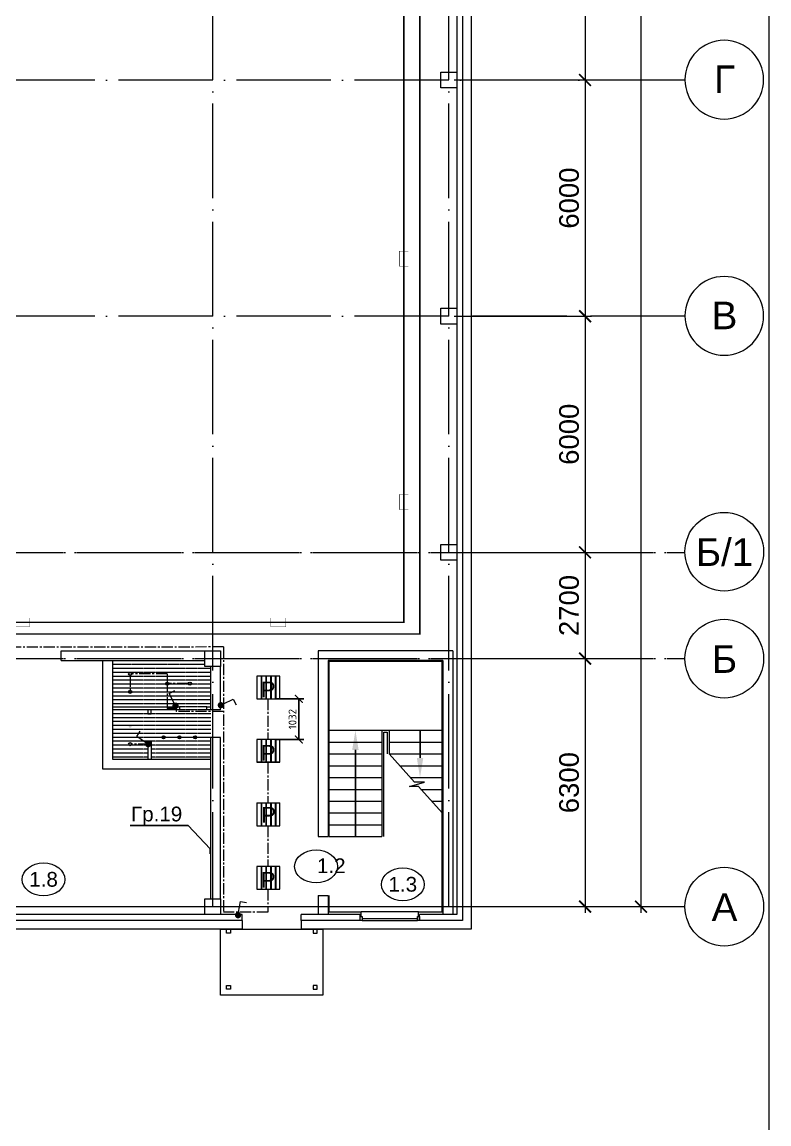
# Model space of a CAD drawing. Header units: millimetres. Extents: x -7047 to 653546, y -441812 to -147059.
# Drawn here: x 262537 to 281523, y -295247 to -267254 of the extents above; entities that cross this region are included whole.
import ezdxf
from ezdxf import colors
from ezdxf.entities.mleader import LeaderData, LeaderLine
from ezdxf.enums import TextEntityAlignment as Align
from ezdxf.math import Vec2, Vec3

# ---------------------------------------------------------------- set-up
doc = ezdxf.new("R2010")
doc.units = ezdxf.units.MM
doc.header["$PDMODE"] = 3
for name, pattern in [('ACAD_ISO04W100', [30, 24, -3, 0, -3]), ('CENTERX2', [4, 2.5, -0.5, 0.5, -0.5]), ('PHANTOM2', [31.75, 15.875, -3.175, 3.175, -3.175, 3.175, -3.175]), ('осевая2', [28.575, 19.05, -3.175, 3.175, -3.175])]:
    doc.linetypes.add(name, pattern=pattern)
for name, color, linetype, lineweight in [('$Osveshenie', 240, 'Continuous', 15), ('$Оbорудование', 173, 'Continuous', 20), ('1-Колонна', 244, 'Continuous', 60), ('1-Лестница', 236, 'Continuous', 15), ('1-Лестница детали', 247, 'Continuous', 5), ('1-Металл тонк', 107, 'Continuous', 15), ('1-Номр помещения', 173, 'Continuous', 20), ('1-Окна', 133, 'Continuous', 9), ('1-Размеры', 251, 'Continuous', 15), ('1-Стена Газоbетонная', 194, 'Continuous', 60), ('1-Стена Кирпич', 32, 'Continuous', 60), ('1-Стена сэндвич-панель', 157, 'Continuous', 60), ('1-Стена тонкая', 149, 'Continuous', 13), ('1-Цоколь', 249, 'Continuous', 15), ('Выключатель одноклавишный защищенный открытый', 5, 'Continuous', 15), ('Ось', 251, 'ACAD_ISO04W100', 9), ('Ось кр', 160, 'Continuous', 9)]:
    doc.layers.add(name, color=color, linetype=linetype, lineweight=lineweight)
doc.layers.add('$TEXT', color=250, linetype='Continuous')
doc.styles.add('Arial-0', font='arial.ttf')
doc.styles.add('Анно2.0', font='arial.ttf', dxfattribs={"height": 2})
doc.styles.add('Аннот2.5', font='arial.ttf', dxfattribs={"height": 2.5})
doc.styles.add('ГОСТ', font='isocpeur.ttf')
doc.dimstyles.new('100', dxfattribs={"dimscale": 100, "dimtxt": 2, "dimasz": 2, "dimexe": 1.25, "dimexo": 2, "dimtad": 1, "dimdec": 0, "dimtxsty": 'ГОСТ', "dimblk": 'ARCHTICK', "dimcen": 2.5, "dimadec": 0, "dimazin": 0, "dimtfac": 1, "dimtdec": 0, "dimtmove": 1, "dimatfit": 3, "dimfxl": 1, "dimtvp": 1, "dimtolj": 1, "dimtzin": 0, "dimarcsym": 0})
doc.dimstyles.new('АР-200', dxfattribs={"dimscale": 100, "dimtxt": 5, "dimasz": 3, "dimexe": 1.6, "dimexo": 1, "dimgap": 1.5, "dimtad": 1, "dimdec": 0, "dimdsep": 46, "dimtxsty": 'Arial-0', "dimblk": 'ARCHTICK', "dimcen": -4, "dimdle": 1.6, "dimclrd": 256, "dimclre": 256, "dimclrt": 256, "dimadec": 1, "dimazin": 0, "dimtfac": 1, "dimtdec": 0, "dimtmove": 1, "dimatfit": 3, "dimldrblk": 'ARCHTICK', "dimfxl": 1, "dimlwd": -1, "dimlwe": -1, "dimarcsym": 0})
pattern_1 = [(0, (143495.607, 83234.469), (0, 6.985), [5.08, -1.905]), (90, (143495.607, 83234.469), (-6.985, 4e-16), [5.08, -1.905])]

# ---------------------------------------------------------------- blocks, each defined once
blk = doc.blocks.new('оси круж')
blk.add_circle((0, 0), 1000)
at = {"style": 'Arial-0'}
blk.add_attdef('00', text='', height=700, dxfattribs=at).set_placement((-6, -339), align=Align.CENTER)
blk = doc.blocks.new('_ArchTick')
at = {"color": 0, "linetype": 'ByBlock', "const_width": 0.15}
blk.add_lwpolyline([(-0.5, -0.5), (0.5, 0.5)], dxfattribs=at)
blk = doc.blocks.new('*D35')
at = {"layer": '1-Размеры', "transparency": 16777216}
for p, q in [((278268, -220566), (278268, -289886)), ((273486, -220726), (278428, -220726)), ((273486, -289726), (278428, -289726))]:
    blk.add_line(p, q, dxfattribs=at)
at = {"layer": 'Defpoints', "color": 0, "transparency": 16777216}
for p in [(273386, -220726), (273386, -289726), (278268, -289726)]:
    blk.add_point(p, dxfattribs=at)
at = {"layer": '1-Размеры', "transparency": 16777216, "xscale": 300, "yscale": 300, "zscale": 300}
for p, rotation in [((278268, -220726), 90), ((278268, -289726), 270)]:
    blk.add_blockref('_ArchTick', p, dxfattribs=dict(at, rotation=rotation))
at = {"layer": '1-Размеры', "lineweight": 0, "transparency": 16777216, "insert": (277862, -255226), "char_height": 500, "attachment_point": 5, "rotation": 90, "style": 'Arial-0'}
blk.add_mtext('69000', dxfattribs=at)
blk = doc.blocks.new('*D47')
at = {"layer": '1-Размеры', "transparency": 16777216}
for p, q in [((276848, -262566), (276848, -268886)), ((273522, -262726), (277008, -262726)), ((273522, -268726), (277008, -268726))]:
    blk.add_line(p, q, dxfattribs=at)
at = {"layer": 'Defpoints', "color": 0, "transparency": 16777216}
for p in [(273422, -262726), (273422, -268726), (276848, -268726)]:
    blk.add_point(p, dxfattribs=at)
at = {"layer": '1-Размеры', "transparency": 16777216, "xscale": 300, "yscale": 300, "zscale": 300}
for p, rotation in [((276848, -262726), 90), ((276848, -268726), 270)]:
    blk.add_blockref('_ArchTick', p, dxfattribs=dict(at, rotation=rotation))
at = {"layer": '1-Размеры', "lineweight": 0, "transparency": 16777216, "insert": (276443, -265726), "char_height": 500, "attachment_point": 5, "rotation": 90, "style": 'Arial-0'}
blk.add_mtext('6000', dxfattribs=at)
blk = doc.blocks.new('*D48')
at = {"layer": '1-Размеры', "transparency": 16777216}
for p, q in [((273522, -268726), (277008, -268726)), ((276848, -268566), (276848, -274886)), ((273522, -274726), (277008, -274726))]:
    blk.add_line(p, q, dxfattribs=at)
at = {"layer": 'Defpoints', "color": 0, "transparency": 16777216}
for p in [(273422, -268726), (273422, -274726), (276848, -274726)]:
    blk.add_point(p, dxfattribs=at)
at = {"layer": '1-Размеры', "transparency": 16777216, "xscale": 300, "yscale": 300, "zscale": 300}
for p, rotation in [((276848, -268726), 90), ((276848, -274726), 270)]:
    blk.add_blockref('_ArchTick', p, dxfattribs=dict(at, rotation=rotation))
at = {"layer": '1-Размеры', "lineweight": 0, "transparency": 16777216, "insert": (276443, -271726), "char_height": 500, "attachment_point": 5, "rotation": 90, "style": 'Arial-0'}
blk.add_mtext('6000', dxfattribs=at)
blk = doc.blocks.new('*D49')
at = {"layer": '1-Размеры', "transparency": 16777216}
for p, q in [((276848, -274566), (276848, -280886)), ((273522, -274726), (277008, -274726)), ((274056, -280726), (277008, -280726))]:
    blk.add_line(p, q, dxfattribs=at)
at = {"layer": 'Defpoints', "color": 0, "transparency": 16777216}
for p in [(273422, -274726), (273956, -280726), (276848, -280726)]:
    blk.add_point(p, dxfattribs=at)
at = {"layer": '1-Размеры', "transparency": 16777216, "xscale": 300, "yscale": 300, "zscale": 300}
for p, rotation in [((276848, -274726), 90), ((276848, -280726), 270)]:
    blk.add_blockref('_ArchTick', p, dxfattribs=dict(at, rotation=rotation))
at = {"layer": '1-Размеры', "lineweight": 0, "transparency": 16777216, "insert": (276443, -277726), "char_height": 500, "attachment_point": 5, "rotation": 90, "style": 'Arial-0'}
blk.add_mtext('6000', dxfattribs=at)
blk = doc.blocks.new('*D50')
at = {"layer": '1-Размеры', "transparency": 16777216}
for p, q in [((276848, -283266), (276848, -289886)), ((273522, -283426), (277008, -283426)), ((273522, -289726), (277008, -289726))]:
    blk.add_line(p, q, dxfattribs=at)
at = {"layer": 'Defpoints', "color": 0, "transparency": 16777216}
for p in [(273422, -283426), (273422, -289726), (276848, -289726)]:
    blk.add_point(p, dxfattribs=at)
at = {"layer": '1-Размеры', "transparency": 16777216, "xscale": 300, "yscale": 300, "zscale": 300}
for p, rotation in [((276848, -283426), 90), ((276848, -289726), 270)]:
    blk.add_blockref('_ArchTick', p, dxfattribs=dict(at, rotation=rotation))
at = {"layer": '1-Размеры', "lineweight": 0, "transparency": 16777216, "insert": (276443, -286576), "char_height": 500, "attachment_point": 5, "rotation": 90, "style": 'Arial-0'}
blk.add_mtext('6300', dxfattribs=at)
blk = doc.blocks.new('*D51')
at = {"layer": '1-Размеры', "transparency": 16777216}
for p, q in [((274056, -280726), (277008, -280726)), ((276848, -280566), (276848, -283586)), ((274056, -283426), (277008, -283426))]:
    blk.add_line(p, q, dxfattribs=at)
at = {"layer": 'Defpoints', "color": 0, "transparency": 16777216}
for p in [(273956, -280726), (273956, -283426), (276848, -283426)]:
    blk.add_point(p, dxfattribs=at)
at = {"layer": '1-Размеры', "transparency": 16777216, "xscale": 300, "yscale": 300, "zscale": 300}
for p, rotation in [((276848, -280726), 90), ((276848, -283426), 270)]:
    blk.add_blockref('_ArchTick', p, dxfattribs=dict(at, rotation=rotation))
at = {"layer": '1-Размеры', "lineweight": 0, "transparency": 16777216, "insert": (276443, -282076), "char_height": 500, "attachment_point": 5, "rotation": 90, "style": 'Arial-0'}
blk.add_mtext('2700', dxfattribs=at)
blk = doc.blocks.new('_None')
blk = doc.blocks.new('*D172')
at = {"layer": '$Оbорудование', "color": 0, "lineweight": -2, "transparency": 16777216}
for p, q in [((268989, -284447), (269699, -284447)), ((269574, -284447), (269574, -285479)), ((268999, -285479), (269699, -285479))]:
    blk.add_line(p, q, dxfattribs=at)
at = {"layer": 'Defpoints', "color": 0, "linetype": 'ByBlock', "transparency": 16777216}
for p in [(268789, -284447), (268799, -285479), (269574, -285479)]:
    blk.add_point(p, dxfattribs=at)
at = {"layer": '$Оbорудование', "color": 0, "linetype": 'ByBlock', "lineweight": -2, "transparency": 16777216, "xscale": 200, "yscale": 200, "zscale": 200}
for p, rotation in [((269574, -284447), 90), ((269574, -285479), 270)]:
    blk.add_blockref('_ArchTick', p, dxfattribs=dict(at, rotation=rotation))
at = {"layer": '$Оbорудование', "color": 0, "linetype": 'ByBlock', "transparency": 16777216, "insert": (269412, -284963), "char_height": 200, "attachment_point": 5, "rotation": 90, "style": 'ГОСТ'}
blk.add_mtext('\\A1;1032', dxfattribs=at)

msp = doc.modelspace()

# ---------------------------------------------------------------- hatches: boundary and pattern name
at = {"layer": '$Оbорудование', "linetype": 'ByBlock', "true_color": 0x939598}
h = msp.add_hatch(dxfattribs=at)
h.set_pattern_fill('ANGLE', color=252)
h.set_pattern_definition(pattern_1)
h.paths.add_polyline_path([(265246.1, -284268.5, 0.050382), (265246.9, -284276.5), (265325.3, -284276.5, 0.050382), (265326.1, -284268.5, 1)])
h.paths.add_polyline_path([(265325.3, -284276.5), (265246.9, -284276.5, 0.8164966)])
h.paths.add_polyline_path([(265326.1, -283812.5, 0.2874919), (265303.5, -283776.5), (265268.7, -283776.5, 0.2874919), (265246.1, -283812.5, 1)])
h.paths.add_polyline_path([(266190.1, -284061.5, 1), (266270.1, -284061.5, 1)])
h.paths.add_polyline_path([(266763.1, -284061.5, 0.0963961), (266766, -284076.5), (266840.2, -284076.5, 0.0963961), (266843.1, -284061.5, 1)])
h.paths.add_polyline_path([(266840.2, -284076.5), (266766, -284076.5, 0.6741999)])
h = msp.add_hatch(dxfattribs=at)
h.set_pattern_fill('ANGLE', color=252)
h.set_pattern_definition(pattern_1)
h.paths.add_polyline_path([(265249.4, -285126.5), (265322.8, -285126.5, 0.6546537)])
h.paths.add_polyline_path([(265326.1, -285142.5, 0.1032437), (265322.8, -285126.5), (265249.4, -285126.5, 0.1032437), (265246.1, -285142.5, 1)])
h.paths.add_polyline_path([(265246.1, -285598.5, 0.1963146), (265257.5, -285626.5), (265314.7, -285626.5, 0.1963146), (265326.1, -285598.5, 1)])
h.paths.add_polyline_path([(265314.7, -285626.5), (265257.5, -285626.5, 0.420084)])
h.paths.add_polyline_path([(266176.1, -285426.5), (266176.1, -285426.5), (266096.1, -285426.5, 0.9988198)])
h.paths.add_polyline_path([(266096.1, -285426.5), (266176.1, -285426.5, 1)])
h.paths.add_polyline_path([(266576.1, -285426.5), (266496.1, -285426.5, 1)])
h.paths.add_polyline_path([(266496.1, -285426.5), (266576.1, -285426.5, 1)])
h.paths.add_polyline_path([(266976.1, -285426.5), (266896.1, -285426.5, 1)])
h.paths.add_polyline_path([(266896.1, -285426.5), (266976.1, -285426.5, 1)])
at = {"layer": 'Выключатель одноклавишный защищенный открытый'}
h = msp.add_hatch(color=7, dxfattribs=at)
edge = h.paths.add_edge_path()
edge.add_arc((266439.1, -284624.8), 80, -143.09642, 216.90358)
h = msp.add_hatch(color=7, dxfattribs=at)
edge = h.paths.add_edge_path()
edge.add_arc((267589.9, -284609), 80, 125.34549, 485.34549)
h = msp.add_hatch(color=7, dxfattribs=at)
edge = h.paths.add_edge_path()
edge.add_arc((265744, -285598.8), 80, -113.72029, 246.27971)
h = msp.add_hatch(color=7, dxfattribs=at)
edge = h.paths.add_edge_path()
edge.add_arc((268028.4, -289943.7), 80, 180, 540)

# ---------------------------------------------------------------- linework, layer by layer
at = {"layer": '$Osveshenie', "color": 7, "linetype": 'PHANTOM2', "ltscale": 30, "const_width": 40}
for points in [[(245922.4, -221725.3), (272240.6, -221725.3), (272240.6, -282503.2), (256036.1, -282503.2), (256036.1, -285107.3)], [(245922.4, -221725.3), (272648.1, -221725.3), (272648.1, -282800.4), (256036.1, -282800.4), (256036.1, -285107.3)]]:
    msp.add_lwpolyline(points, dxfattribs=at)
at = {"layer": '$Osveshenie', "color": 7, "const_width": 10}
for points in [[(272353.7, -273073.3), (272127.5, -273073.3), (272127.5, -273455.7), (272353.7, -273455.7)], [(272353.7, -279256.2), (272127.5, -279256.2), (272127.5, -279638.6), (272353.7, -279638.6)], [(262342.8, -282390.1), (262342.8, -282616.2), (262725.3, -282616.2), (262725.3, -282390.1)], [(268861.5, -282390.1), (268861.5, -282616.2), (269243.9, -282616.2), (269243.9, -282390.1)]]:
    msp.add_lwpolyline(points, dxfattribs=at)
at = {"layer": '$Osveshenie', "color": 7, "linetype": 'осевая2', "ltscale": 15}
for points in [[(267658.1, -283129.9), (251980.5, -283143.1)], [(267658.1, -283129.9), (267658.7, -289863.1)], [(266230.1, -283812.5), (265326.1, -283812.5)], [(266230.1, -283812.5), (266230.1, -284021.5)], [(265286.1, -283852.5), (265286.1, -284228.5)], [(266230.1, -283976.5), (266230.1, -284691.2)], [(266763.1, -284061.5), (266270.1, -284061.5)], [(266456, -284549.4), (266456, -284772)], [(268788.6, -284447.5), (268788.6, -285479.5)], [(266456, -284690.3), (266230.1, -284690.3)], [(267658.2, -284771.9), (266456, -284772)], [(266096.1, -285426.5), (265776.1, -285426.5)], [(266496.1, -285426.5), (266176.1, -285426.5)], [(266896.1, -285426.5), (266576.1, -285426.5)], [(267461.1, -285426.5), (266976.1, -285426.6)], [(265776.1, -285598.5), (265326.1, -285598.5)], [(268788.6, -286060.5), (268788.6, -287092.5)], [(268788.6, -287672.5), (268788.6, -288704.5)], [(268788.6, -289284.5), (268788.6, -289863)], [(268788.6, -289863), (267658.7, -289863.1)]]:
    msp.add_lwpolyline(points, dxfattribs=at)
at = {"layer": '$Osveshenie', "color": 7}
for points in [[(266402.8, -284553.5), (266279.6, -284311.5), (266422.2, -284238.9)], [(267662.2, -284574.6), (267907.5, -284458), (267976.2, -284602.5)], [(265677.4, -285554.5), (265451.3, -285404), (265539.9, -285270.8)], [(268042.2, -289864.9), (268089, -289597.4), (268246.6, -289624.9)]]:
    msp.add_lwpolyline(points, dxfattribs=at)
at = {"layer": '$Оbорудование', "color": 0, "linetype": 'ByBlock'}
for p, q in [((281522.6, -215052.2), (281522.6, -296223.2)), ((264836.1, -284646.5), (266536, -284646.5)), ((264836.1, -284646.5), (266536, -284646.5)), ((266536, -284646.5), (266536, -284726.5)), ((266536.1, -284726.5), (264836.1, -284726.5)), ((266536.1, -284726.5), (264836.1, -284726.5)), ((265736.1, -284726.5), (265736.1, -284826.5)), ((265736.1, -284826.5), (265816.1, -284826.5)), ((265816.1, -284826.5), (265816.1, -284726.5)), ((265736.1, -285526.5), (265736.1, -285976.5)), ((265736.1, -285526.5), (265816.1, -285526.5)), ((265816.1, -285526.5), (265816.1, -285976.5))]:
    msp.add_line(p, q, dxfattribs=at)
at = {"layer": '$Оbорудование', "color": 252, "linetype": 'CENTERX2', "lineweight": 5, "transparency": 33554498}
for p, q in [((267186.1, -283576.5), (264836.1, -283576.5)), ((267336.1, -283676.5), (264836.1, -283676.5)), ((267336.1, -283776.5), (264836.1, -283776.5)), ((267336.1, -283876.5), (264836.1, -283876.5)), ((267336.1, -283976.5), (264836.1, -283976.5)), ((267336.1, -284076.5), (264836.1, -284076.5)), ((267336.1, -284176.5), (264836.1, -284176.5)), ((267336.1, -284276.5), (264836.1, -284276.5)), ((267336.1, -284376.5), (264836.1, -284376.5)), ((267336.1, -284476.5), (264836.1, -284476.5)), ((267336.1, -284576.5), (264836.1, -284576.5)), ((267236.1, -284646.5), (266536, -284646.5)), ((267336.1, -284826.5), (264836.1, -284826.5)), ((267336.1, -284926.5), (264836.1, -284926.5)), ((267236.1, -284726.5), (266536, -284726.5)), ((267336.1, -285026.5), (264836.1, -285026.5)), ((267336.1, -285126.5), (264836.1, -285126.5)), ((267336.1, -285226.5), (264836.1, -285226.5)), ((267336.1, -285326.5), (264836.1, -285326.5)), ((267336.1, -285426.5), (264836.1, -285426.5)), ((267336.1, -285526.5), (264836.1, -285526.5)), ((265736.1, -285626.5), (264836.1, -285626.5)), ((265736.1, -285726.5), (264836.1, -285726.5)), ((267336.1, -285626.5), (265816.1, -285626.5)), ((267336.1, -285726.5), (265816.1, -285726.5)), ((265736.1, -285826.5), (264836.1, -285826.5)), ((265736.1, -285926.5), (264836.1, -285926.5)), ((267336.1, -285826.5), (265816.1, -285826.5)), ((267336.1, -285926.5), (265816.1, -285926.5))]:
    msp.add_line(p, q, dxfattribs=at)
at = {"layer": '$Оbорудование', "color": 0}
for p, q in [((269088.6, -283867), (268508.6, -283867)), ((268508.6, -283867), (268508.6, -284447)), ((269088.6, -284447), (269088.6, -283867)), ((268508.6, -284447), (269088.6, -284447)), ((269088.6, -285479.5), (268508.6, -285479.5)), ((268508.6, -285479.5), (268508.6, -286059.5)), ((269088.6, -286059.5), (269088.6, -285479.5)), ((269088.6, -286059.5), (268508.6, -286059.5)), ((268508.6, -286059.5), (269088.6, -286059.5)), ((268508.6, -287092.5), (268508.6, -287672.5)), ((268508.6, -287092.5), (269088.6, -287092.5)), ((269088.6, -287672.5), (269088.6, -287092.5)), ((268508.6, -287672.5), (269088.6, -287672.5)), ((269088.6, -288704.5), (268508.6, -288704.5)), ((268508.6, -288704.5), (268508.6, -289284.5)), ((269088.6, -289284.5), (269088.6, -288704.5)), ((268508.6, -289284.5), (269088.6, -289284.5))]:
    msp.add_line(p, q, dxfattribs=at)
at = {"layer": '$Оbорудование', "color": 252}
for p, q in [((268612.6, -283867), (268612.6, -284447)), ((268627.6, -283867), (268627.6, -284447)), ((268731.6, -283867), (268731.6, -284447)), ((268746.6, -283867), (268746.6, -284447)), ((268850.6, -283867), (268850.6, -284447)), ((268865.6, -283867), (268865.6, -284447)), ((268969.6, -283867), (268969.6, -284447)), ((268984.6, -283867), (268984.6, -284447)), ((268612.6, -285479.5), (268612.6, -286059.5)), ((268627.6, -285479.5), (268627.6, -286059.5)), ((268731.6, -285479.5), (268731.6, -286059.5)), ((268746.6, -285479.5), (268746.6, -286059.5)), ((268850.6, -285479.5), (268850.6, -286059.5)), ((268865.6, -285479.5), (268865.6, -286059.5)), ((268969.6, -285479.5), (268969.6, -286059.5)), ((268984.6, -285479.5), (268984.6, -286059.5)), ((268612.6, -287092.5), (268612.6, -287672.5)), ((268627.6, -287092.5), (268627.6, -287672.5)), ((268731.6, -287092.5), (268731.6, -287672.5)), ((268746.6, -287092.5), (268746.6, -287672.5)), ((268850.6, -287092.5), (268850.6, -287672.5)), ((268865.6, -287092.5), (268865.6, -287672.5)), ((268969.6, -287092.5), (268969.6, -287672.5)), ((268984.6, -287092.5), (268984.6, -287672.5)), ((268612.6, -288704.5), (268612.6, -289284.5)), ((268627.6, -288704.5), (268627.6, -289284.5)), ((268731.6, -288704.5), (268731.6, -289284.5)), ((268746.6, -288704.5), (268746.6, -289284.5)), ((268850.6, -288704.5), (268850.6, -289284.5)), ((268865.6, -288704.5), (268865.6, -289284.5)), ((268969.6, -288704.5), (268969.6, -289284.5)), ((268984.6, -288704.5), (268984.6, -289284.5))]:
    msp.add_line(p, q, dxfattribs=at)
at = {"layer": '$Оbорудование', "color": 7, "linetype": 'ByBlock'}
for p, q in [((267236.1, -284726.5), (267236.1, -284646.5)), ((267236.1, -284646.5), (267336.1, -284646.5)), ((267336.1, -284726.5), (267236.1, -284726.5))]:
    msp.add_line(p, q, dxfattribs=at)
at = {"layer": '$Оbорудование', "color": 0, "linetype": 'ByBlock'}
for centre in [(265286.1, -283812.5), (266230.1, -284061.5), (266803.1, -284061.5), (265286.1, -284268.5), (266136.1, -285426.5), (266536.1, -285426.5), (266936.1, -285426.5), (265286.1, -285598.5)]:
    msp.add_circle(centre, 40, dxfattribs=at)
at = {"layer": '1-Колонна', "color": 7, "lineweight": 0}
for points in [[(273186.1, -268526.5), (273586.1, -268526.5), (273586.1, -268926.5), (273186.1, -268926.5)], [(273186.1, -274526.5), (273586.1, -274526.5), (273586.1, -274926.5), (273186.1, -274926.5)], [(273186.1, -280526.5), (273586.1, -280526.5), (273586.1, -280926.5), (273186.1, -280926.5)], [(267186.1, -283226.5), (267586.1, -283226.5), (267586.1, -283626.5), (267186.1, -283626.5)], [(267186.1, -289526.5), (267586.1, -289526.5), (267586.1, -289926.5), (267186.1, -289926.5)]]:
    msp.add_lwpolyline(points, close=True, dxfattribs=at)
at = {"layer": '1-Лестница', "color": 7, "lineweight": 0}
for p, q in [((270336.1, -285246.5), (273216.1, -285246.5)), ((271686.1, -285246.5), (271686.1, -287946.5)), ((271866.1, -285246.5), (271866.1, -285846.5)), ((270336.1, -285546.5), (271686.1, -285546.5)), ((271866.1, -285546.5), (273216.1, -285546.5)), ((270336.1, -285846.5), (271686.1, -285846.5)), ((271866.1, -285846.5), (273216.1, -285846.5)), ((270336.1, -286146.5), (271686.1, -286146.5)), ((272136.1, -286146.5), (273216.1, -286146.5)), ((270336.1, -286446.5), (271686.1, -286446.5)), ((272406.1, -286446.5), (273216.1, -286446.5)), ((270336.1, -286746.5), (271686.1, -286746.5)), ((272676.1, -286746.5), (273216.1, -286746.5)), ((270336.1, -287046.5), (271686.1, -287046.5)), ((272946.1, -287046.5), (273216.1, -287046.5)), ((270336.1, -287346.5), (271686.1, -287346.5)), ((270336.1, -287646.5), (271686.1, -287646.5)), ((270336.1, -287946.5), (271686.1, -287946.5))]:
    msp.add_line(p, q, dxfattribs=at)
at = {"layer": '1-Лестница детали', "color": 7, "lineweight": 0}
for p, q in [((272514.5, -286567), (271866.1, -285846.5)), ((273216.1, -287346.5), (272612.5, -286675.8)), ((271161.1, -289976.5), (271161.1, -289861.5)), ((272611.1, -289976.5), (272611.1, -289861.5))]:
    msp.add_line(p, q, dxfattribs=at)
for points in [[(272611.1, -289861.5), (273216.1, -289861.5), (273216.1, -283496.5), (270336.1, -283496.5), (270336.1, -287946.5)], [(271736.1, -287946.5), (271736.1, -285296.5), (271816.1, -285296.5), (271816.1, -285846.5)], [(272612.5, -286675.8), (272389.5, -286675.8), (272763.1, -286567), (272514.5, -286567)], [(270336.1, -289446.5), (270336.1, -289861.5), (271161.1, -289861.5)]]:
    msp.add_lwpolyline(points, dxfattribs=at)
at = {"layer": '1-Металл тонк', "color": 7, "lineweight": 0}
for points in [[(267736.1, -290296.5), (267836.1, -290296.5), (267836.1, -290396.5), (267736.1, -290396.5)], [(270036.1, -290296.5), (269936.1, -290296.5), (269936.1, -290396.5), (270036.1, -290396.5)], [(267736.1, -291726.5), (267836.1, -291726.5), (267836.1, -291826.5), (267736.1, -291826.5)], [(270036.1, -291726.5), (269936.1, -291726.5), (269936.1, -291826.5), (270036.1, -291826.5)]]:
    msp.add_lwpolyline(points, close=True, dxfattribs=at)
at = {"layer": '1-Номр помещения', "color": 7}
for centre in [(270010, -288704.1), (263083.8, -289034.6), (272215.6, -289160.4)]:
    msp.add_ellipse(centre, major_axis=(-545.3, 0), ratio=0.7652243, dxfattribs=at)
at = {"layer": '1-Окна', "color": 7, "lineweight": 0}
for p, q in [((271186.1, -290026.5), (272586.1, -290026.5)), ((271186.1, -290076.5), (272586.1, -290076.5))]:
    msp.add_line(p, q, dxfattribs=at)
for points in [[(271136.1, -289976.5), (271186.1, -289976.5), (271186.1, -290076.5), (271136.1, -290076.5)], [(272586.1, -289976.5), (272636.1, -289976.5), (272636.1, -290076.5), (272586.1, -290076.5)]]:
    msp.add_lwpolyline(points, close=True, dxfattribs=at)
at = {"layer": '1-Стена Газоbетонная', "color": 7, "lineweight": 0, "ltscale": 100}
for p, q in [((263536.1, -283476.5), (263536.1, -283226.5)), ((267336.1, -284726.5), (267336.1, -283626.5)), ((267586.1, -284726.5), (267586.1, -283626.5)), ((267586.1, -284726.5), (267336.1, -284726.5)), ((267336.1, -289526.5), (267336.1, -285426.5)), ((267586.1, -285426.5), (267336.1, -285426.5)), ((267586.1, -289526.5), (267586.1, -285426.5))]:
    msp.add_line(p, q, dxfattribs=at)
for points in [[(263536.1, -283226.5), (267586.1, -283226.5)], [(263536.1, -283476.5), (267186.1, -283476.5)], [(264586.1, -283476.5), (264586.1, -286226.5), (267336.1, -286226.5)], [(264836.1, -283476.5), (264836.1, -285976.5), (267336.1, -285976.5)]]:
    msp.add_lwpolyline(points, dxfattribs=at)
at = {"layer": '1-Стена Кирпич', "color": 7, "lineweight": 0, "ltscale": 100}
for p, q in [((270066.1, -283226.5), (270066.1, -287946.5)), ((273486.1, -283226.5), (270066.1, -283226.5)), ((273486.1, -283226.5), (273486.1, -289926.5)), ((273236.1, -283476.5), (270316.1, -283476.5)), ((270316.1, -283476.5), (270316.1, -287946.5)), ((273236.1, -283476.5), (273236.1, -289926.5)), ((270066.1, -287946.5), (270316.1, -287946.5)), ((270066.1, -289446.5), (270066.1, -289926.5)), ((270066.1, -289446.5), (270316.1, -289446.5)), ((270316.1, -289446.5), (270316.1, -289926.5))]:
    msp.add_line(p, q, dxfattribs=at)
at = {"layer": '1-Стена сэндвич-панель', "color": 7, "lineweight": 0}
for p, q in [((268136.1, -290076.5), (268136.1, -289926.5)), ((269636.1, -290076.5), (269636.1, -289926.5))]:
    msp.add_line(p, q, dxfattribs=at)
at = {"layer": '1-Стена сэндвич-панель', "color": 7, "lineweight": 0, "ltscale": 100}
for p, q in [((271136.1, -290076.5), (271136.1, -289926.5)), ((272636.1, -290076.5), (272636.1, -289926.5))]:
    msp.add_line(p, q, dxfattribs=at)
at = {"layer": '1-Стена сэндвич-панель', "color": 7, "lineweight": 0}
for points in [[(245922.4, -220376.5), (273736.1, -220376.5), (273736.1, -290076.5), (272636.1, -290076.5)], [(245922.4, -220376.5), (273736.1, -220376.5), (273736.1, -290076.5), (272636.1, -290076.5)], [(245922.4, -220526.5), (273586.1, -220526.5), (273586.1, -289926.5), (272636.1, -289926.5)], [(245922.4, -220526.5), (273586.1, -220526.5), (273586.1, -289926.5), (272636.1, -289926.5)], [(268136.1, -289926.5), (260636.1, -289926.5)], [(271136.1, -289926.5), (269636.1, -289926.5)], [(268136.1, -290076.5), (260636.1, -290076.5)], [(271136.1, -290076.5), (269636.1, -290076.5)]]:
    msp.add_lwpolyline(points, dxfattribs=at)
at = {"layer": '1-Стена тонкая', "color": 7, "lineweight": 0}
msp.add_line((272611.1, -289861.5), (271161.1, -289861.5), dxfattribs=at)
at = {"layer": '1-Цоколь', "color": 7, "lineweight": 0}
for p, q in [((268136.1, -290076.5), (268136.1, -290296.5)), ((269636.1, -290076.5), (269636.1, -290296.5))]:
    msp.add_line(p, q, dxfattribs=at)
for points in [[(245922.4, -220156.5), (273956.1, -220156.5), (273956.1, -290296.5), (269636.1, -290296.5)], [(245922.4, -220156.5), (273956.1, -220156.5), (273956.1, -290296.5), (269636.1, -290296.5)], [(268136.1, -290296.5), (245922.4, -290296.5)], [(268136.1, -290296.5), (245922.4, -290296.5)]]:
    msp.add_lwpolyline(points, dxfattribs=at)
msp.add_lwpolyline([(267586.1, -290296.5), (270186.1, -290296.5), (270186.1, -291976.5), (267586.1, -291976.5)], close=True, dxfattribs=at)
at = {"layer": 'Ось', "color": 7, "lineweight": 0, "ltscale": 100}
for p, q in [((267386.1, -289726.5), (267386.1, -217836.8)), ((273386.1, -289726.5), (273386.1, -217836.8)), ((279386.1, -268726.5), (225186.1, -268726.5)), ((279386.1, -268726.5), (245922.4, -268726.5)), ((279386.1, -274726.5), (225186.1, -274726.5)), ((279386.1, -274726.5), (245922.4, -274726.5)), ((225186.1, -280726.5), (279386.1, -280726.5)), ((245922.4, -280726.5), (279386.1, -280726.5)), ((225186.1, -283426.5), (279386.1, -283426.5)), ((245922.4, -283426.5), (279386.1, -283426.5))]:
    msp.add_line(p, q, dxfattribs=at)
at = {"layer": 'Ось', "color": 7, "lineweight": 0, "ltscale": 200}
for p in [(225186.1, -289726.5), (245922.4, -289726.5)]:
    msp.add_line(p, (279386.1, -289726.5), dxfattribs=at)

# ---------------------------------------------------------------- block references
at = {"layer": 'Ось кр', "color": 7, "lineweight": 0}
ref = msp.add_blockref('оси круж', (280386.1, -268718.3), dxfattribs=dict(at, xscale=-1))
ref.add_attrib('00', 'Г', dxfattribs={"layer": '0', "height": 700, "style": 'Arial-0'}).set_placement((280392.2, -269057.6), align=Align.CENTER)
ref = msp.add_blockref('оси круж', (280386.1, -274718.3), dxfattribs=dict(at, xscale=-1))
ref.add_attrib('00', 'В', dxfattribs={"layer": '0', "height": 700, "style": 'Arial-0'}).set_placement((280392.2, -275057.6), align=Align.CENTER)
ref = msp.add_blockref('оси круж', (280386, -280709.8), dxfattribs=dict(at, rotation=180))
ref.add_attrib('00', 'Б/1', dxfattribs={"layer": '0', "height": 700, "style": 'Arial-0'}).set_placement((280392.1, -281070.5), align=Align.CENTER)
ref = msp.add_blockref('оси круж', (280386.1, -283426.5), dxfattribs=dict(at, rotation=180))
ref.add_attrib('00', 'Б', dxfattribs={"layer": '0', "height": 700, "style": 'Arial-0'}).set_placement((280392.2, -283787.2), align=Align.CENTER)
ref = msp.add_blockref('оси круж', (280386.1, -289726.5), dxfattribs=dict(at, rotation=180))
ref.add_attrib('00', 'А', dxfattribs={"layer": '0', "height": 700, "style": 'Arial-0'}).set_placement((280392.2, -290087.2), align=Align.CENTER)

# ---------------------------------------------------------------- texts
at = {"layer": '$Osveshenie', "color": 7, "char_height": 400, "width": 132.864, "attachment_point": 5, "style": 'Анно2.0'}
for insert in [(268796.1, -284209.1), (268796.1, -285821.6), (268805.5, -287392.4), (268796.1, -289046.6)]:
    msp.add_mtext('Р', dxfattribs=dict(at, insert=insert))
at = {"layer": '1-Номр помещения', "color": 7, "char_height": 375, "width": 1061.513, "attachment_point": 5, "style": 'Аннот2.5'}
for s, insert in [('1.2', (270397.5, -288687.2)), ('1.8', (263083.8, -289034.6)), ('1.3', (272215.6, -289160.4))]:
    msp.add_mtext(s, dxfattribs=dict(at, insert=insert))

# ---------------------------------------------------------------- dimensions: what is measured, and where the dimension line sits
at = {"layer": '$Оbорудование', "color": 0, "linetype": 'ByBlock'}
dim = msp.add_linear_dim(base=(269574.3, -285479.5), p1=(268788.6, -284447.5), p2=(268798.6, -285479.5), angle=90, dimstyle='100', override={"dimfxl": 250}, dxfattribs=at)
dim.commit()
dim.dimension.update_dxf_attribs({"geometry": '*D172', "text_midpoint": (269411.8, -284963.5)})
at = {"layer": '1-Размеры', "color": 7, "lineweight": 0}
for base, p1, p2, angle, picture, middle in [((278267.5, -289726.5), (273386.1, -220726.5), (273386.1, -289726.5), 270, '*D35', (277862.2, -255226.5)), ((276848.2, -268726.5), (273422.5, -262726.5), (273422.5, -268726.5), 90, '*D47', (276442.9, -265726.5)), ((276848.2, -274726.5), (273422.5, -268726.5), (273422.5, -274726.5), 90, '*D48', (276442.9, -271726.5)), ((276848.2, -280726.5), (273422.5, -274726.5), (273956.1, -280726.5), 90, '*D49', (276442.9, -277726.5)), ((276848.2, -283426.5), (273956.1, -280726.5), (273956.1, -283426.5), 270, '*D51', (276442.9, -282076.5)), ((276848.2, -289726.5), (273422.5, -283426.5), (273422.5, -289726.5), 90, '*D50', (276442.8, -286576.5))]:
    dim = msp.add_linear_dim(base=base, p1=p1, p2=p2, angle=angle, dimstyle='АР-200', dxfattribs=at)
    dim.commit()
    dim.dimension.update_dxf_attribs({"geometry": picture, "text_midpoint": middle})

# ---------------------------------------------------------------- leaders
at = {"layer": '$TEXT', "color": 7}
ml = msp.add_multileader_mtext('Standard', dxfattribs=at)
ml.set_content('{\\fArial|b0|i0|c204|p34;Гр}.19', color=7, style='Анно2.0')
ml.set_leader_properties(color=256)
ml.set_arrow_properties(name='NONE')
ml.build(insert=Vec2(0, 0))
ml.multileader.update_dxf_attribs({"text_left_attachment_type": 6, "text_right_attachment_type": 6, "dogleg_length": 1, "arrow_head_size": 450, "scale": 150})
ctx = ml.context
ctx.base_point, ctx.scale, ctx.char_height, ctx.arrow_head_size, ctx.landing_gap_size, ctx.plane_origin = Vec3(265371.1, -287664.3), 150, 375, 450, 0, Vec3(270485.8, -285404.6)
ctx.left_attachment, ctx.right_attachment, ctx.text_align_type = 6, 6, 2
notes = []
notes.append((ctx, [(0, (1, 1, 0), (266760.2, -287664.3), (-1, 0), 150, [(0, [(267322.2, -288383.1), (267322.1, -288256.6)], 0, [])])]))
ctx.mtext.insert, ctx.mtext.alignment, ctx.mtext.flow_direction = Vec3(266610.2, -287185.2), 3, 5
at = {"layer": '1-Лестница детали', "color": 7, "lineweight": 0}
ml = msp.add_multileader_mtext('Standard', dxfattribs=at)
ml.set_content('')
ml.set_leader_properties()
ml.build(insert=Vec2(0, 0))
ml.multileader.update_dxf_attribs({"has_dogleg": 0, "arrow_head_size": 500})
ctx = ml.context
ctx.base_point, ctx.arrow_head_size, ctx.plane_origin = Vec3(271011.1, -287946.5), 500, Vec3(271011.1, -285346.5)
ctx.text_align_type = 2
notes.append((ctx, [(0, (1, 1, 0), (271019.1, -287946.5), (-1, 0), 8, [(0, [(271011.1, -285246.5)], 0, [])])]))
ctx.mtext, ml.multileader.dxf.content_type = None, 0
ml = msp.add_multileader_mtext('Standard', dxfattribs=at)
ml.set_content('')
ml.set_leader_properties()
ml.build(insert=Vec2(0, 0))
ml.multileader.update_dxf_attribs({"has_dogleg": 0, "arrow_head_size": 500})
ctx = ml.context
ctx.base_point, ctx.arrow_head_size, ctx.plane_origin = Vec3(272653.6, -285246.5), 500, Vec3(272653.6, -285946.5)
notes.append((ctx, [(1, (1, 1, 0), (272661.6, -285246.5), (-1, 0), 8, [(0, [(272653.6, -286446.5)], 0, [])])]))
ctx.mtext, ml.multileader.dxf.content_type = None, 0
for ctx, leaders in notes:
    for number, flags, end, landing, length, lines in leaders:
        leader = LeaderData()
        leader.index, (leader.has_last_leader_line, leader.has_dogleg_vector, leader.attachment_direction) = number, flags
        leader.last_leader_point, leader.dogleg_vector, leader.dogleg_length = Vec3(end), Vec3(landing), length
        for number, points, colour, breaks in lines:
            line = LeaderLine()
            line.index, line.vertices, line.color, line.breaks = number, Vec3.list(points), colors.encode_raw_color(colour), breaks
            leader.lines.append(line)
        ctx.leaders.append(leader)

doc.saveas('drawing.dxf')
